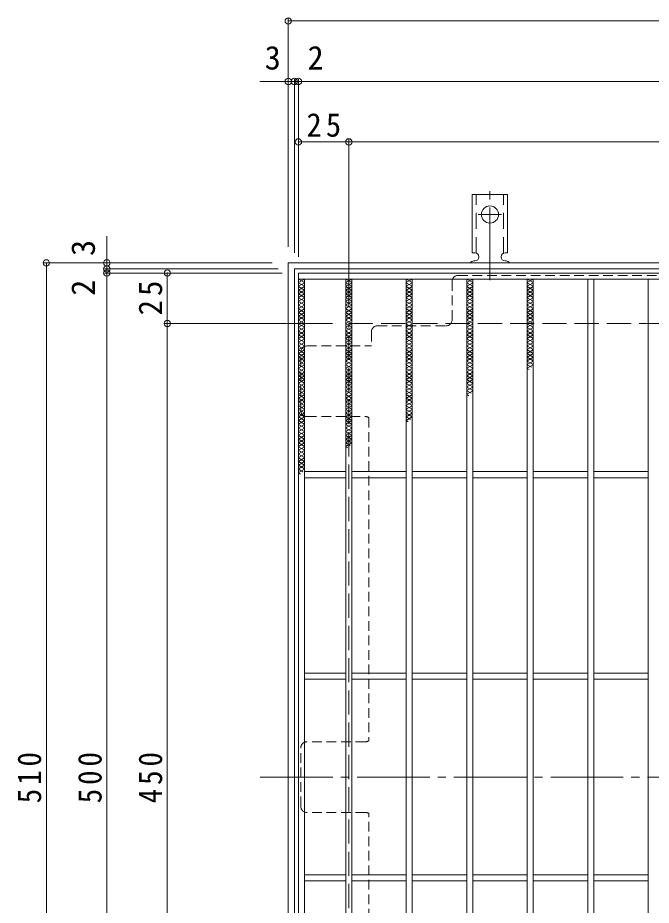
# Model space of a CAD drawing. Units: millimetres at full size, sheet at 1:4. Extents: x -926 to 1052, y -789 to 724.
# Drawn here: x -925.9 to -611.7, y 270.8 to 711 of the extents above; entities that cross this region are included whole.
import ezdxf
from ezdxf.enums import TextEntityAlignment as Align

# ---------------------------------------------------------------- set-up
doc = ezdxf.new("R2010")
doc.units = ezdxf.units.MM
doc.header["$LTSCALE"] = 4
doc.header["$PDMODE"] = 32
doc.header["$PDSIZE"] = 3.2
for name, pattern in [('CHAIN2', [12, 9, -1, 1, -1]), ('DASHED1', [1.8, 1.2, -0.6]), ('DASHED2', [3, 2, -1]), ('DASHED3', [4, 3, -1])]:
    doc.linetypes.add(name, pattern=pattern)
for name, color, linetype, lineweight in [('A-1', 3, 'Continuous', 9), ('A-2', 3, 'Continuous', 9), ('A-4', 7, 'Continuous', 9), ('A-7', 2, 'Continuous', 9), ('A-9', 6, 'Continuous', 9), ('A-A', 3, 'Continuous', 9)]:
    doc.layers.add(name, color=color, linetype=linetype, lineweight=lineweight)
doc.styles.add('ＭＳ ゴシック', font='')
doc.styles.get('ＭＳ ゴシック').set_extended_font_data('MS Gothic')

msp = doc.modelspace()

# ---------------------------------------------------------------- linework, layer by layer
at = {"layer": 'A-1', "color": 2}
for p, q in [((-788.713, 586.362), (-284.713, 586.362)), ((-788.713, 82.362), (-788.713, 586.362))]:
    msp.add_line(p, q, dxfattribs=at)
msp.add_lwpolyline([(-791.713, 79.362), (-791.713, 589.362), (-281.713, 589.362), (-281.713, 79.362)], close=True, dxfattribs=at)
at = {"layer": 'A-1', "color": 2, "linetype": 'DASHED3'}
msp.add_lwpolyline([(-761.713, 109.362), (-761.713, 559.362), (-311.713, 559.362), (-311.713, 109.362)], close=True, dxfattribs=at)
at = {"layer": 'A-2'}
for p, q in [((-786.713, 584.362), (-286.713, 584.362)), ((-786.713, 581.362), (-286.713, 581.362)), ((-783.713, 581.362), (-783.713, 87.362)), ((-763.213, 581.362), (-763.213, 87.362)), ((-760.213, 581.362), (-760.213, 87.362)), ((-733.213, 581.362), (-733.213, 87.362)), ((-730.213, 581.362), (-730.213, 87.362)), ((-703.213, 581.362), (-703.213, 87.362)), ((-700.213, 581.362), (-700.213, 87.362)), ((-673.213, 581.362), (-673.213, 87.362)), ((-670.213, 581.362), (-670.213, 87.362)), ((-643.213, 581.362), (-643.213, 87.362)), ((-640.213, 581.362), (-640.213, 87.362)), ((-613.213, 581.362), (-613.213, 87.362)), ((-763.213, 485.862), (-783.713, 485.862)), ((-733.213, 485.862), (-760.213, 485.862)), ((-703.213, 485.862), (-730.213, 485.862)), ((-673.213, 485.862), (-700.213, 485.862)), ((-643.213, 485.862), (-670.213, 485.862)), ((-613.213, 485.862), (-640.213, 485.862)), ((-763.213, 482.862), (-783.713, 482.862)), ((-733.213, 482.862), (-760.213, 482.862)), ((-703.213, 482.862), (-730.213, 482.862)), ((-673.213, 482.862), (-700.213, 482.862)), ((-643.213, 482.862), (-670.213, 482.862)), ((-613.213, 482.862), (-640.213, 482.862)), ((-763.213, 385.862), (-783.713, 385.862)), ((-733.213, 385.862), (-760.213, 385.862)), ((-703.213, 385.862), (-730.213, 385.862)), ((-673.213, 385.862), (-700.213, 385.862)), ((-643.213, 385.862), (-670.213, 385.862)), ((-613.213, 385.862), (-640.213, 385.862)), ((-763.213, 382.862), (-783.713, 382.862)), ((-733.213, 382.862), (-760.213, 382.862)), ((-703.213, 382.862), (-730.213, 382.862)), ((-673.213, 382.862), (-700.213, 382.862)), ((-643.213, 382.862), (-670.213, 382.862)), ((-613.213, 382.862), (-640.213, 382.862)), ((-763.213, 285.862), (-783.713, 285.862)), ((-763.213, 282.862), (-783.713, 282.862)), ((-733.213, 285.862), (-760.213, 285.862)), ((-733.213, 282.862), (-760.213, 282.862)), ((-703.213, 285.862), (-730.213, 285.862)), ((-703.213, 282.862), (-730.213, 282.862)), ((-673.213, 285.862), (-700.213, 285.862)), ((-673.213, 282.862), (-700.213, 282.862)), ((-643.213, 285.862), (-670.213, 285.862)), ((-643.213, 282.862), (-670.213, 282.862)), ((-613.213, 285.862), (-640.213, 285.862)), ((-613.213, 282.862), (-640.213, 282.862))]:
    msp.add_line(p, q, dxfattribs=at)
msp.add_lwpolyline([(-786.713, 584.362), (-786.713, 84.362), (-286.713, 84.362)], dxfattribs=at)
at = {"layer": 'A-4'}
for p, q in [((-791.713, 710.562), (-791.713, 597.362)), ((-791.713, 709.362), (-281.713, 709.362)), ((-805.844, 679.362), (-788.713, 679.362)), ((-788.713, 680.562), (-788.713, 594.362)), ((-788.713, 679.362), (-786.713, 679.362)), ((-786.713, 680.562), (-786.713, 592.362)), ((-786.713, 679.362), (-286.713, 679.362)), ((-761.713, 649.362), (-786.713, 649.362)), ((-761.713, 650.562), (-761.713, 567.362)), ((-761.713, 649.362), (-311.713, 649.362)), ((-881.713, 602.629), (-881.713, 586.362)), ((-912.913, 589.362), (-799.713, 589.362)), ((-911.713, 589.362), (-911.713, 79.362)), ((-882.913, 586.362), (-796.713, 586.362)), ((-881.713, 586.362), (-881.713, 584.362)), ((-882.913, 584.362), (-794.713, 584.362)), ((-881.713, 584.362), (-881.713, 84.362)), ((-851.713, 559.362), (-851.713, 584.362)), ((-852.913, 559.362), (-769.713, 559.362)), ((-851.713, 559.362), (-851.713, 109.362))]:
    msp.add_line(p, q, dxfattribs=at)
for p in [(-791.713, 709.362), (-791.713, 679.362), (-788.713, 679.362), (-786.713, 679.362), (-786.713, 649.362), (-761.713, 649.362), (-761.713, 649.362), (-911.713, 589.362), (-881.713, 589.362), (-881.713, 586.362), (-881.713, 584.362), (-851.713, 584.362), (-851.713, 559.362), (-851.713, 559.362)]:
    msp.add_point(p, dxfattribs=at)
at = {"layer": 'A-7', "linetype": 'DASHED1'}
for p, q in [((-707.512, 583.166), (-365.914, 583.166)), ((-710.512, 561.166), (-710.512, 580.166)), ((-750.513, 555.166), (-750.513, 548.166)), ((-747.513, 558.166), (-713.512, 558.166)), ((-782.516, 548.166), (-750.513, 548.166)), ((-785.516, 516.165), (-785.516, 545.166)), ((-782.516, 513.165), (-753.508, 513.165)), ((-751.713, 512.568), (-751.713, 352.463)), ((-785.516, 319.862), (-785.516, 348.863)), ((-753.513, 351.863), (-782.516, 351.863)), ((-753.513, 316.862), (-782.516, 316.862)), ((-751.713, 156.149), (-751.713, 316.255))]:
    msp.add_line(p, q, dxfattribs=at)
at = {"layer": 'A-7', "linetype": 'CHAIN2'}
msp.add_line((-805.595, 334.362), (-267.831, 334.362), dxfattribs=at)
at = {"layer": 'A-7', "linetype": 'DASHED1'}
for centre, start, end in [((-707.512, 580.166), 90, 180), ((-713.512, 561.166), 270, 0), ((-747.513, 555.166), 90, 180), ((-782.516, 545.166), 90, 180), ((-782.516, 516.165), 180, 270), ((-753.508, 510.165), 53.23778, 90), ((-753.513, 354.863), 270, 306.8699), ((-782.516, 348.863), 90, 180), ((-782.516, 319.862), 180, 270), ((-753.513, 313.862), 53.04987, 90)]:
    msp.add_arc(centre, 3, start, end, dxfattribs=at)
at = {"layer": 'A-9'}
for p, q in [((-786.713, 581.362), (-783.713, 579.63)), ((-783.713, 581.362), (-786.713, 579.63)), ((-763.213, 581.362), (-760.213, 579.63)), ((-760.213, 581.362), (-763.213, 579.63)), ((-733.213, 581.362), (-730.213, 579.63)), ((-730.213, 581.362), (-733.213, 579.63)), ((-703.213, 581.362), (-700.213, 579.63)), ((-700.213, 581.362), (-703.213, 579.63)), ((-673.213, 581.362), (-670.213, 579.63)), ((-670.213, 581.362), (-673.213, 579.63)), ((-786.713, 579.514), (-783.713, 577.782)), ((-783.713, 579.514), (-786.713, 577.782)), ((-786.713, 577.667), (-783.713, 575.935)), ((-783.713, 577.667), (-786.713, 575.935)), ((-763.213, 579.514), (-760.213, 577.782)), ((-760.213, 579.514), (-763.213, 577.782)), ((-763.213, 577.667), (-760.213, 575.935)), ((-760.213, 577.667), (-763.213, 575.935)), ((-733.213, 579.514), (-730.213, 577.782)), ((-730.213, 579.514), (-733.213, 577.782)), ((-733.213, 577.667), (-730.213, 575.935)), ((-730.213, 577.667), (-733.213, 575.935)), ((-703.213, 579.514), (-700.213, 577.782)), ((-700.213, 579.514), (-703.213, 577.782)), ((-703.213, 577.667), (-700.213, 575.935)), ((-700.213, 577.667), (-703.213, 575.935)), ((-673.213, 579.514), (-670.213, 577.782)), ((-670.213, 579.514), (-673.213, 577.782)), ((-673.213, 577.667), (-670.213, 575.935)), ((-670.213, 577.667), (-673.213, 575.935)), ((-786.713, 575.819), (-783.713, 574.087)), ((-783.713, 575.819), (-786.713, 574.087)), ((-786.713, 573.972), (-783.713, 572.24)), ((-783.713, 573.972), (-786.713, 572.24)), ((-763.213, 575.819), (-760.213, 574.087)), ((-760.213, 575.819), (-763.213, 574.087)), ((-763.213, 573.972), (-760.213, 572.24)), ((-760.213, 573.972), (-763.213, 572.24)), ((-733.213, 575.819), (-730.213, 574.087)), ((-730.213, 575.819), (-733.213, 574.087)), ((-733.213, 573.972), (-730.213, 572.24)), ((-730.213, 573.972), (-733.213, 572.24)), ((-703.213, 575.819), (-700.213, 574.087)), ((-700.213, 575.819), (-703.213, 574.087)), ((-703.213, 573.972), (-700.213, 572.24)), ((-700.213, 573.972), (-703.213, 572.24)), ((-673.213, 575.819), (-670.213, 574.087)), ((-670.213, 575.819), (-673.213, 574.087)), ((-673.213, 573.972), (-670.213, 572.24)), ((-670.213, 573.972), (-673.213, 572.24)), ((-786.713, 572.124), (-783.713, 570.392)), ((-783.713, 572.124), (-786.713, 570.392)), ((-786.713, 570.277), (-783.713, 568.544)), ((-783.713, 570.277), (-786.713, 568.544)), ((-783.713, 568.429), (-786.713, 566.697)), ((-786.713, 568.429), (-783.713, 566.697)), ((-763.213, 572.124), (-760.213, 570.392)), ((-760.213, 572.124), (-763.213, 570.392)), ((-763.213, 570.277), (-760.213, 568.544)), ((-760.213, 570.277), (-763.213, 568.544)), ((-760.213, 568.429), (-763.213, 566.697)), ((-763.213, 568.429), (-760.213, 566.697)), ((-733.213, 572.124), (-730.213, 570.392)), ((-730.213, 572.124), (-733.213, 570.392)), ((-733.213, 570.277), (-730.213, 568.544)), ((-730.213, 570.277), (-733.213, 568.544)), ((-730.213, 568.429), (-733.213, 566.697)), ((-733.213, 568.429), (-730.213, 566.697)), ((-703.213, 572.124), (-700.213, 570.392)), ((-700.213, 572.124), (-703.213, 570.392)), ((-703.213, 570.277), (-700.213, 568.544)), ((-700.213, 570.277), (-703.213, 568.544)), ((-700.213, 568.429), (-703.213, 566.697)), ((-703.213, 568.429), (-700.213, 566.697)), ((-673.213, 572.124), (-670.213, 570.392)), ((-670.213, 572.124), (-673.213, 570.392)), ((-673.213, 570.277), (-670.213, 568.544)), ((-670.213, 570.277), (-673.213, 568.544)), ((-670.213, 568.429), (-673.213, 566.697)), ((-673.213, 568.429), (-670.213, 566.697)), ((-786.713, 566.581), (-783.713, 564.849)), ((-783.713, 566.581), (-786.713, 564.849)), ((-786.713, 564.734), (-783.713, 563.002)), ((-783.713, 564.734), (-786.713, 563.002)), ((-763.213, 566.581), (-760.213, 564.849)), ((-760.213, 566.581), (-763.213, 564.849)), ((-763.213, 564.734), (-760.213, 563.002)), ((-760.213, 564.734), (-763.213, 563.002)), ((-733.213, 566.581), (-730.213, 564.849)), ((-730.213, 566.581), (-733.213, 564.849)), ((-733.213, 564.734), (-730.213, 563.002)), ((-730.213, 564.734), (-733.213, 563.002)), ((-703.213, 566.581), (-700.213, 564.849)), ((-700.213, 566.581), (-703.213, 564.849)), ((-703.213, 564.734), (-700.213, 563.002)), ((-700.213, 564.734), (-703.213, 563.002)), ((-673.213, 566.581), (-670.213, 564.849)), ((-670.213, 566.581), (-673.213, 564.849)), ((-673.213, 564.734), (-670.213, 563.002)), ((-670.213, 564.734), (-673.213, 563.002)), ((-786.713, 562.886), (-783.713, 561.154)), ((-783.713, 562.886), (-786.713, 561.154)), ((-786.713, 561.039), (-783.713, 559.307)), ((-783.713, 561.039), (-786.713, 559.307)), ((-783.713, 559.191), (-786.713, 557.459)), ((-786.713, 559.191), (-783.713, 557.459)), ((-763.213, 562.886), (-760.213, 561.154)), ((-760.213, 562.886), (-763.213, 561.154)), ((-763.213, 561.039), (-760.213, 559.307)), ((-760.213, 561.039), (-763.213, 559.307)), ((-760.213, 559.191), (-763.213, 557.459)), ((-763.213, 559.191), (-760.213, 557.459)), ((-733.213, 562.886), (-730.213, 561.154)), ((-730.213, 562.886), (-733.213, 561.154)), ((-733.213, 561.039), (-730.213, 559.307)), ((-730.213, 561.039), (-733.213, 559.307)), ((-730.213, 559.191), (-733.213, 557.459)), ((-733.213, 559.191), (-730.213, 557.459)), ((-703.213, 562.886), (-700.213, 561.154)), ((-700.213, 562.886), (-703.213, 561.154)), ((-703.213, 561.039), (-700.213, 559.307)), ((-700.213, 561.039), (-703.213, 559.307)), ((-700.213, 559.191), (-703.213, 557.459)), ((-703.213, 559.191), (-700.213, 557.459)), ((-673.213, 562.886), (-670.213, 561.154)), ((-670.213, 562.886), (-673.213, 561.154)), ((-673.213, 561.039), (-670.213, 559.307)), ((-670.213, 561.039), (-673.213, 559.307)), ((-670.213, 559.191), (-673.213, 557.459)), ((-673.213, 559.191), (-670.213, 557.459)), ((-783.713, 557.343), (-786.713, 555.611)), ((-786.713, 557.343), (-783.713, 555.611)), ((-783.713, 555.496), (-786.713, 553.764)), ((-786.713, 555.496), (-783.713, 553.764)), ((-760.213, 557.343), (-763.213, 555.611)), ((-763.213, 557.343), (-760.213, 555.611)), ((-760.213, 555.496), (-763.213, 553.764)), ((-763.213, 555.496), (-760.213, 553.764)), ((-730.213, 557.343), (-733.213, 555.611)), ((-733.213, 557.343), (-730.213, 555.611)), ((-730.213, 555.496), (-733.213, 553.764)), ((-733.213, 555.496), (-730.213, 553.764)), ((-700.213, 557.343), (-703.213, 555.611)), ((-703.213, 557.343), (-700.213, 555.611)), ((-700.213, 555.496), (-703.213, 553.764)), ((-703.213, 555.496), (-700.213, 553.764)), ((-670.213, 557.343), (-673.213, 555.611)), ((-673.213, 557.343), (-670.213, 555.611)), ((-670.213, 555.496), (-673.213, 553.764)), ((-673.213, 555.496), (-670.213, 553.764)), ((-783.713, 553.648), (-786.713, 551.916)), ((-786.713, 553.648), (-783.713, 551.916)), ((-783.713, 551.801), (-786.713, 550.069)), ((-786.713, 551.801), (-783.713, 550.069)), ((-760.213, 553.648), (-763.213, 551.916)), ((-763.213, 553.648), (-760.213, 551.916)), ((-760.213, 551.801), (-763.213, 550.069)), ((-763.213, 551.801), (-760.213, 550.069)), ((-730.213, 553.648), (-733.213, 551.916)), ((-733.213, 553.648), (-730.213, 551.916)), ((-730.213, 551.801), (-733.213, 550.069)), ((-733.213, 551.801), (-730.213, 550.069)), ((-700.213, 553.648), (-703.213, 551.916)), ((-703.213, 553.648), (-700.213, 551.916)), ((-700.213, 551.801), (-703.213, 550.069)), ((-703.213, 551.801), (-700.213, 550.069)), ((-670.213, 553.648), (-673.213, 551.916)), ((-673.213, 553.648), (-670.213, 551.916)), ((-670.213, 551.801), (-673.213, 550.069)), ((-673.213, 551.801), (-670.213, 550.069)), ((-783.713, 549.953), (-786.713, 548.221)), ((-786.713, 549.953), (-783.713, 548.221)), ((-783.713, 548.105), (-786.713, 546.373)), ((-786.713, 548.105), (-783.713, 546.374)), ((-783.713, 546.258), (-786.713, 544.526)), ((-786.713, 546.258), (-783.713, 544.526)), ((-760.213, 549.953), (-763.213, 548.221)), ((-763.213, 549.953), (-760.213, 548.221)), ((-760.213, 548.105), (-763.213, 546.373)), ((-763.213, 548.105), (-760.213, 546.374)), ((-760.213, 546.258), (-763.213, 544.526)), ((-763.213, 546.258), (-760.213, 544.526)), ((-730.213, 549.953), (-733.213, 548.221)), ((-733.213, 549.953), (-730.213, 548.221)), ((-730.213, 548.105), (-733.213, 546.373)), ((-733.213, 548.105), (-730.213, 546.374)), ((-730.213, 546.258), (-733.213, 544.526)), ((-733.213, 546.258), (-730.213, 544.526)), ((-700.213, 549.953), (-703.213, 548.221)), ((-703.213, 549.953), (-700.213, 548.221)), ((-700.213, 548.105), (-703.213, 546.373)), ((-703.213, 548.105), (-700.213, 546.374)), ((-700.213, 546.258), (-703.213, 544.526)), ((-703.213, 546.258), (-700.213, 544.526)), ((-670.213, 549.953), (-673.213, 548.221)), ((-673.213, 549.953), (-670.213, 548.221)), ((-670.213, 548.105), (-673.213, 546.373)), ((-673.213, 548.105), (-670.213, 546.374)), ((-670.213, 546.258), (-673.213, 544.526)), ((-673.213, 546.258), (-670.213, 544.526)), ((-783.713, 544.41), (-786.713, 542.678)), ((-786.713, 544.41), (-783.713, 542.678)), ((-783.713, 542.563), (-786.713, 540.831)), ((-786.713, 542.563), (-783.713, 540.831)), ((-760.213, 544.41), (-763.213, 542.678)), ((-763.213, 544.41), (-760.213, 542.678)), ((-760.213, 542.563), (-763.213, 540.831)), ((-763.213, 542.563), (-760.213, 540.831)), ((-730.213, 544.41), (-733.213, 542.678)), ((-733.213, 544.41), (-730.213, 542.678)), ((-730.213, 542.563), (-733.213, 540.831)), ((-733.213, 542.563), (-730.213, 540.831)), ((-700.213, 544.41), (-703.213, 542.678)), ((-703.213, 544.41), (-700.213, 542.678)), ((-700.213, 542.563), (-703.213, 540.831)), ((-703.213, 542.563), (-700.213, 540.831)), ((-670.213, 544.41), (-673.213, 542.678)), ((-673.213, 544.41), (-670.213, 542.678)), ((-670.213, 542.563), (-673.213, 540.831)), ((-673.213, 542.563), (-670.213, 540.831)), ((-783.713, 540.715), (-786.713, 538.983)), ((-786.713, 540.715), (-783.713, 538.983)), ((-783.713, 538.868), (-786.713, 537.135)), ((-786.713, 538.868), (-783.713, 537.136)), ((-783.713, 537.02), (-786.713, 535.288)), ((-786.713, 537.02), (-783.713, 535.288)), ((-760.213, 540.715), (-763.213, 538.983)), ((-763.213, 540.715), (-760.213, 538.983)), ((-760.213, 538.868), (-763.213, 537.135)), ((-763.213, 538.868), (-760.213, 537.136)), ((-760.213, 537.02), (-763.213, 535.288)), ((-763.213, 537.02), (-760.213, 535.288)), ((-730.213, 540.715), (-733.213, 538.983)), ((-733.213, 540.715), (-730.213, 538.983)), ((-730.213, 538.868), (-733.213, 537.135)), ((-733.213, 538.868), (-730.213, 537.136)), ((-730.213, 537.02), (-733.213, 535.288)), ((-733.213, 537.02), (-730.213, 535.288)), ((-700.213, 540.715), (-703.213, 538.983)), ((-703.213, 540.715), (-700.213, 538.983)), ((-700.213, 538.868), (-703.213, 537.135)), ((-703.213, 538.868), (-700.213, 537.136)), ((-700.213, 537.02), (-703.213, 535.288)), ((-703.213, 537.02), (-700.213, 535.288)), ((-670.213, 540.715), (-673.213, 538.983)), ((-673.213, 540.715), (-670.213, 538.983)), ((-670.213, 538.868), (-673.213, 537.135)), ((-673.213, 538.868), (-671.113, 537.655)), ((-673.213, 537.02), (-672.284, 536.484)), ((-783.713, 535.172), (-786.713, 533.44)), ((-786.713, 535.172), (-783.713, 533.44)), ((-783.713, 533.325), (-786.713, 531.593)), ((-786.713, 533.325), (-783.713, 531.593)), ((-760.213, 535.172), (-763.213, 533.44)), ((-763.213, 535.172), (-760.213, 533.44)), ((-760.213, 533.325), (-763.213, 531.593)), ((-763.213, 533.325), (-760.213, 531.593)), ((-730.213, 535.172), (-733.213, 533.44)), ((-733.213, 535.172), (-730.213, 533.44)), ((-730.213, 533.325), (-733.213, 531.593)), ((-733.213, 533.325), (-730.213, 531.593)), ((-700.213, 535.172), (-703.213, 533.44)), ((-703.213, 535.172), (-700.213, 533.44)), ((-700.213, 533.325), (-703.213, 531.593)), ((-703.213, 533.325), (-700.213, 531.593)), ((-783.713, 531.477), (-786.713, 529.745)), ((-786.713, 531.477), (-783.713, 529.745)), ((-783.713, 529.63), (-786.713, 527.897)), ((-786.713, 529.63), (-783.713, 527.898)), ((-760.213, 531.477), (-763.213, 529.745)), ((-763.213, 531.477), (-760.213, 529.745)), ((-760.213, 529.63), (-763.213, 527.897)), ((-763.213, 529.63), (-760.213, 527.898)), ((-730.213, 531.477), (-733.213, 529.745)), ((-733.213, 531.477), (-730.213, 529.745)), ((-730.213, 529.63), (-733.213, 527.897)), ((-733.213, 529.63), (-730.213, 527.898)), ((-700.213, 531.477), (-703.213, 529.745)), ((-703.213, 531.477), (-700.213, 529.745)), ((-700.213, 529.63), (-703.213, 527.897)), ((-703.213, 529.63), (-700.213, 527.898)), ((-783.713, 527.782), (-786.713, 526.05)), ((-786.713, 527.782), (-783.713, 526.05)), ((-783.713, 525.934), (-786.713, 524.202)), ((-786.713, 525.934), (-783.713, 524.202)), ((-783.713, 524.087), (-786.713, 522.355)), ((-786.713, 524.087), (-783.713, 522.355)), ((-760.213, 527.782), (-763.213, 526.05)), ((-763.213, 527.782), (-760.213, 526.05)), ((-760.213, 525.934), (-763.213, 524.202)), ((-763.213, 525.934), (-760.213, 524.202)), ((-760.213, 524.087), (-763.213, 522.355)), ((-763.213, 524.087), (-760.213, 522.355)), ((-730.213, 527.782), (-733.213, 526.05)), ((-733.213, 527.782), (-730.213, 526.05)), ((-730.213, 525.934), (-733.213, 524.202)), ((-733.213, 525.934), (-730.213, 524.202)), ((-730.213, 524.087), (-733.213, 522.355)), ((-733.213, 524.087), (-730.213, 522.355)), ((-700.213, 527.782), (-703.213, 526.05)), ((-703.213, 527.782), (-700.213, 526.05)), ((-700.213, 525.934), (-703.213, 524.202)), ((-703.213, 525.934), (-701.071, 524.698)), ((-703.213, 524.087), (-702.242, 523.526)), ((-783.713, 522.239), (-786.713, 520.507)), ((-786.713, 522.239), (-783.713, 520.507)), ((-783.713, 520.392), (-786.713, 518.66)), ((-786.713, 520.392), (-783.713, 518.66)), ((-760.213, 522.239), (-763.213, 520.507)), ((-763.213, 522.239), (-760.213, 520.507)), ((-760.213, 520.392), (-763.213, 518.66)), ((-763.213, 520.392), (-760.213, 518.66)), ((-730.213, 522.239), (-733.213, 520.507)), ((-733.213, 522.239), (-730.213, 520.507)), ((-730.213, 520.392), (-733.213, 518.66)), ((-733.213, 520.392), (-730.213, 518.66)), ((-783.713, 518.544), (-786.713, 516.812)), ((-786.713, 518.544), (-783.713, 516.812)), ((-783.713, 516.696), (-786.713, 514.964)), ((-786.713, 516.696), (-783.713, 514.964)), ((-760.213, 518.544), (-763.213, 516.812)), ((-763.213, 518.544), (-760.213, 516.812)), ((-760.213, 516.696), (-763.213, 514.964)), ((-763.213, 516.696), (-760.213, 514.964)), ((-730.213, 518.544), (-733.213, 516.812)), ((-733.213, 518.544), (-730.213, 516.812)), ((-730.213, 516.696), (-733.213, 514.964)), ((-733.213, 516.696), (-730.213, 514.964)), ((-783.713, 514.849), (-786.713, 513.117)), ((-786.713, 514.849), (-783.713, 513.117)), ((-783.713, 513.001), (-786.713, 511.269)), ((-786.713, 513.001), (-783.713, 511.269)), ((-783.713, 511.154), (-786.713, 509.422)), ((-786.713, 511.154), (-783.713, 509.422)), ((-760.213, 514.849), (-763.213, 513.117)), ((-763.213, 514.849), (-760.213, 513.117)), ((-760.213, 513.001), (-763.213, 511.269)), ((-763.213, 513.001), (-760.213, 511.269)), ((-760.213, 511.154), (-763.213, 509.422)), ((-763.213, 511.154), (-760.213, 509.422)), ((-730.213, 514.849), (-733.213, 513.117)), ((-733.213, 514.849), (-730.213, 513.117)), ((-730.213, 513.001), (-733.213, 511.269)), ((-733.213, 513.001), (-731.028, 511.74)), ((-733.213, 511.154), (-732.2, 510.569)), ((-783.713, 509.306), (-786.713, 507.574)), ((-786.713, 509.306), (-783.713, 507.574)), ((-783.713, 507.458), (-786.713, 505.726)), ((-786.713, 507.458), (-783.713, 505.726)), ((-760.213, 509.306), (-763.213, 507.574)), ((-763.213, 509.306), (-760.213, 507.574)), ((-760.213, 507.458), (-763.213, 505.726)), ((-763.213, 507.458), (-760.213, 505.726)), ((-783.713, 505.611), (-786.713, 503.879)), ((-786.713, 505.611), (-783.713, 503.879)), ((-783.713, 503.763), (-786.713, 502.031)), ((-786.713, 503.763), (-783.713, 502.031)), ((-783.713, 501.916), (-786.713, 500.184)), ((-786.713, 501.916), (-783.713, 500.184)), ((-760.213, 505.611), (-763.213, 503.879)), ((-763.213, 505.611), (-760.213, 503.879)), ((-760.213, 503.763), (-763.213, 502.031)), ((-763.213, 503.763), (-760.213, 502.031)), ((-760.213, 501.916), (-763.213, 500.184)), ((-763.213, 501.916), (-760.213, 500.184)), ((-783.713, 500.068), (-786.713, 498.336)), ((-786.713, 500.068), (-783.713, 498.336)), ((-783.713, 498.22), (-786.713, 496.488)), ((-786.713, 498.22), (-783.713, 496.489)), ((-760.213, 500.068), (-763.213, 498.336)), ((-763.213, 500.068), (-760.986, 498.782)), ((-763.213, 498.22), (-762.157, 497.611)), ((-783.713, 496.373), (-786.713, 494.641)), ((-786.713, 496.373), (-783.713, 494.641)), ((-783.713, 494.525), (-786.713, 492.793)), ((-786.713, 494.525), (-783.713, 492.793)), ((-783.713, 492.678), (-786.713, 490.946)), ((-786.713, 492.678), (-783.713, 490.946)), ((-783.713, 490.83), (-786.713, 489.098)), ((-786.713, 490.83), (-783.713, 489.098)), ((-783.713, 488.983), (-786.713, 487.25)), ((-786.713, 488.983), (-783.713, 487.251)), ((-783.713, 487.135), (-786.713, 485.403)), ((-786.713, 487.135), (-784.443, 485.825)), ((-786.713, 485.287), (-785.615, 484.653))]:
    msp.add_line(p, q, dxfattribs=at)
at = {"layer": 'A-A', "color": 7, "linetype": 'CHAIN2'}
for p, q in [((-691.713, 580.894), (-691.713, 628.294)), ((-697.489, 613.362), (-685.937, 613.362))]:
    msp.add_line(p, q, dxfattribs=at)
at = {"layer": 'A-A'}
for p, q in [((-700.463, 594.362), (-700.463, 623.362)), ((-682.963, 623.362), (-700.463, 623.362)), ((-682.963, 594.362), (-682.963, 623.362)), ((-700.463, 594.362), (-699.213, 594.362)), ((-682.963, 594.362), (-684.213, 594.362)), ((-699.713, 590.362), (-699.213, 590.362)), ((-684.217, 590.362), (-683.704, 590.362))]:
    msp.add_line(p, q, dxfattribs=at)
at = {"layer": 'A-A', "linetype": 'DASHED2'}
for p, q in [((-698.463, 594.216), (-698.463, 623.362)), ((-684.963, 594.216), (-684.963, 623.362))]:
    msp.add_line(p, q, dxfattribs=at)
at = {"layer": 'A-A'}
msp.add_circle((-691.713, 613.362), 4.25, dxfattribs=at)
for centre, start, end in [((-699.213, 592.362), 270, 90), ((-684.213, 592.362), 90, 269.8667), ((-699.713, 588.362), 90.27596, 150.00047), ((-683.713, 588.362), 29.99927, 89.75836)]:
    msp.add_arc(centre, 2, start, end, dxfattribs=at)

# ---------------------------------------------------------------- texts
at = {"layer": 'A-4', "color": 2, "style": 'ＭＳ ゴシック'}
for s, p in [('3', (-803.414, 681.762)), ('2', (-782.15, 681.762))]:
    msp.add_text(s, height=11.73, dxfattribs=at).set_placement(p, align=Align.BOTTOM_LEFT)
for s, p in [('3', (-884.113, 592.814)), ('2', (-884.113, 573.057))]:
    msp.add_text(s, height=11.73, rotation=90, dxfattribs=at).set_placement(p, align=Align.BOTTOM_LEFT)
at = {"layer": 'A-4', "color": 2, "insert": (-782.713, 651.762), "char_height": 11.73, "attachment_point": 7, "style": 'ＭＳ ゴシック'}
msp.add_mtext('\\T1.27;\\W0.95;25', dxfattribs=at)
at = {"layer": 'A-4', "color": 2, "char_height": 11.73, "attachment_point": 7, "rotation": 90, "style": 'ＭＳ ゴシック'}
for s, insert in [('\\T1.27;\\W0.95;25', (-854.113, 563.362)), ('\\T1.27;\\W0.9;510', (-914.113, 321.362)), ('\\T1.27;\\W0.9;500', (-884.113, 321.362)), ('\\T1.27;\\W0.9;450', (-854.113, 321.362))]:
    msp.add_mtext(s, dxfattribs=dict(at, insert=insert))

doc.saveas('drawing.dxf')
